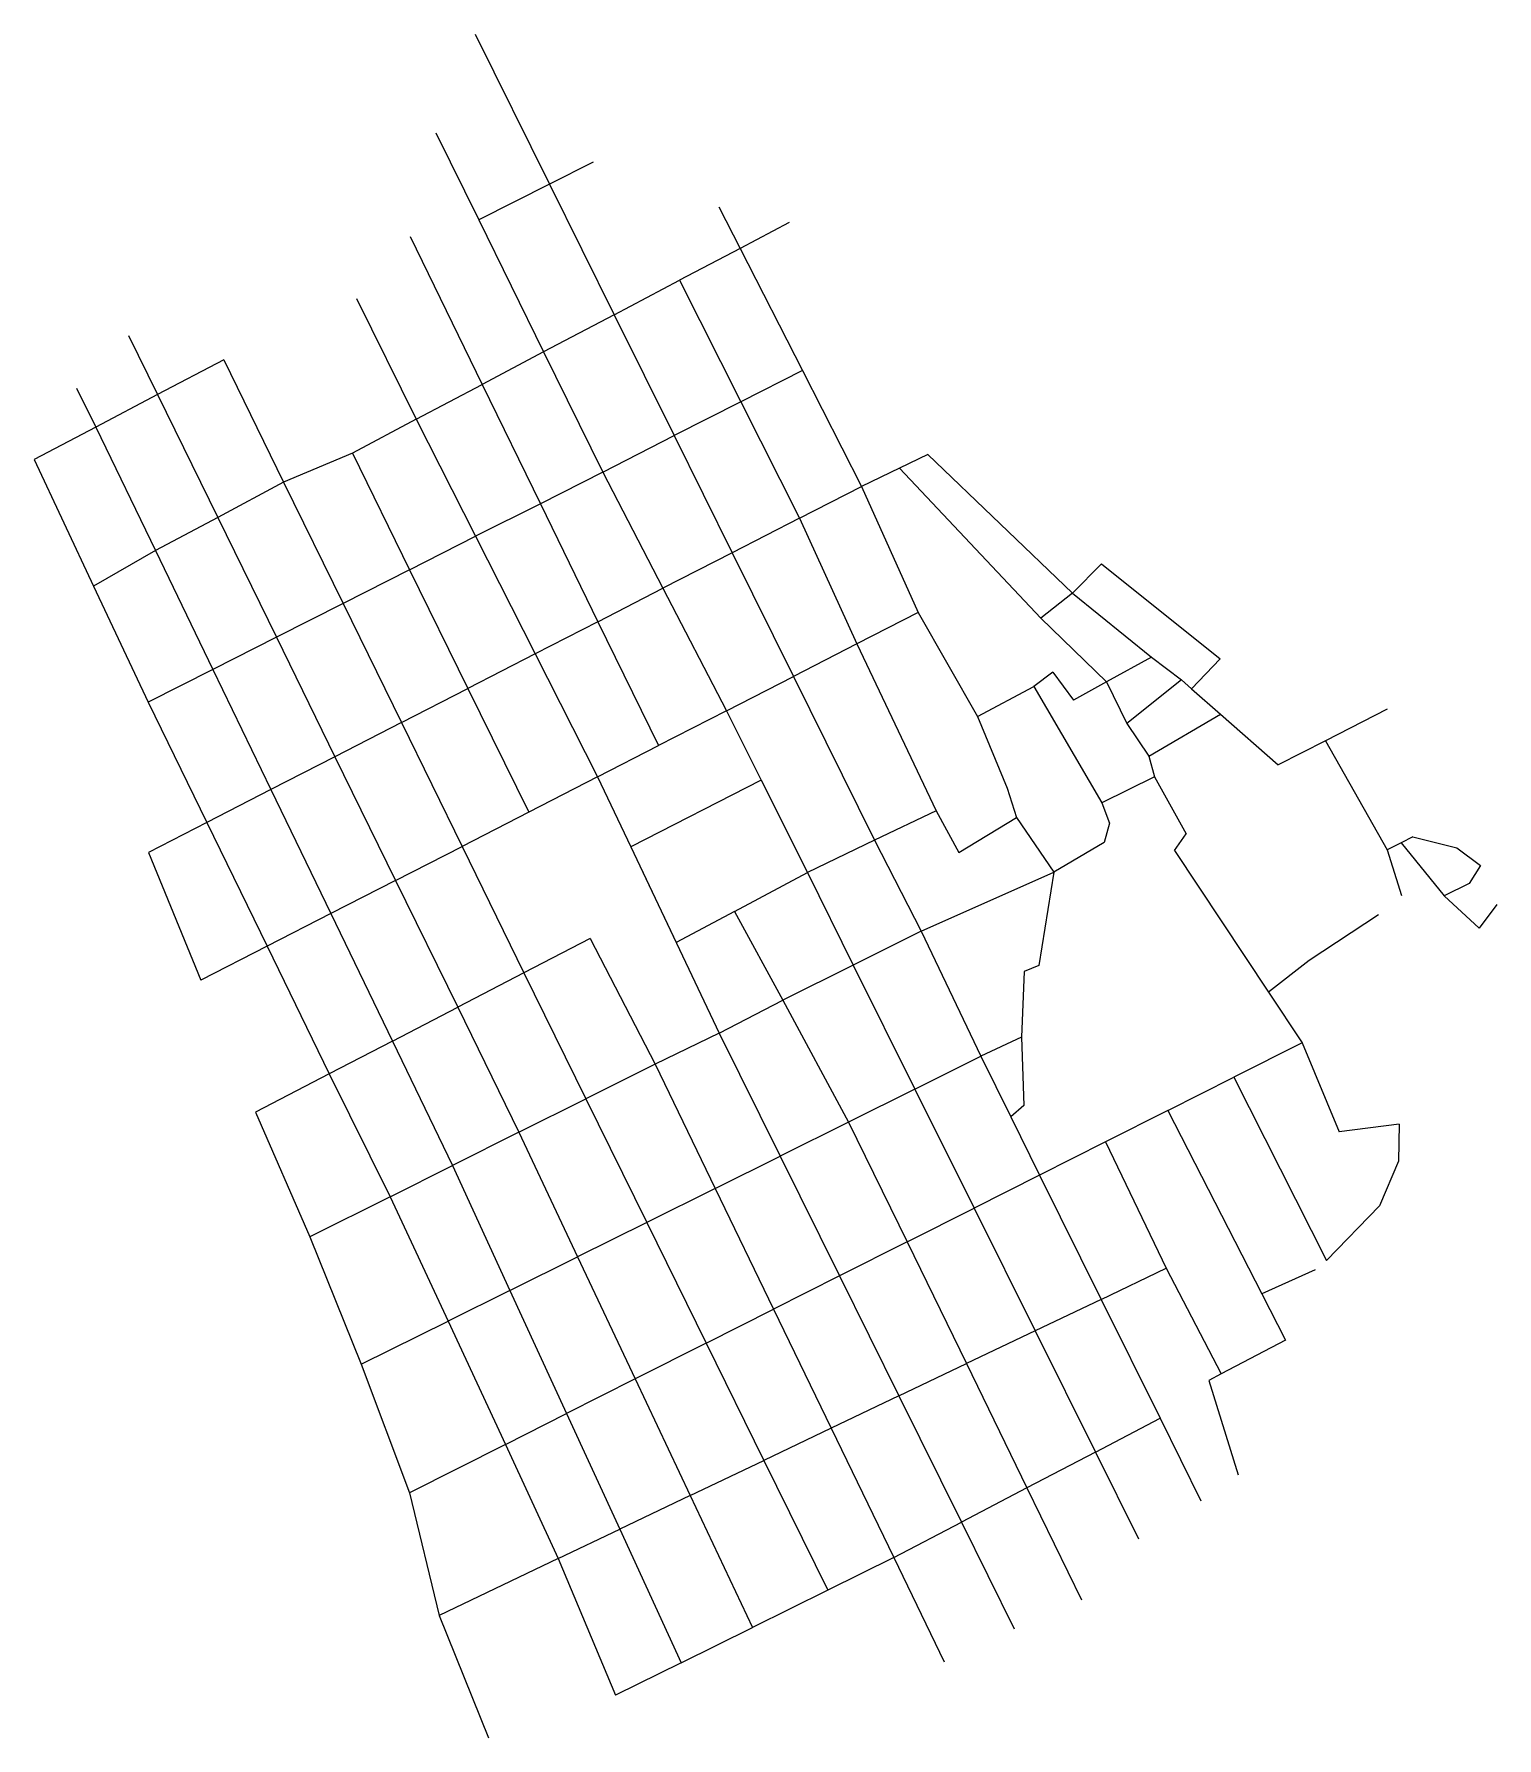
# Model space of a CAD drawing. Header units: inches. Extents: x 657958 to 658792, y 3845983 to 3846955.
import ezdxf

# ---------------------------------------------------------------- set-up
doc = ezdxf.new("R2010")
doc.units = ezdxf.units.IN
doc.header["$MEASUREMENT"] = 0

msp = doc.modelspace()

# ---------------------------------------------------------------- linework, layer by layer
for points in [[(658209.9, 3846954.82), (658252.27, 3846869.27)], [(658187.56, 3846898.44), (658211.9, 3846848.93)], [(658277.13, 3846881.79), (658252.27, 3846869.27)], [(658252.27, 3846869.27), (658211.9, 3846848.93)], [(658252.27, 3846869.27), (658289.16, 3846794.79)], [(658348.79, 3846856.28), (658360.9, 3846832.61)], [(658211.9, 3846848.93), (658248.94, 3846773.59)], [(658388.92, 3846847.38), (658360.9, 3846832.61)], [(658172.8, 3846839.48), (658213.91, 3846755.12)], [(658360.9, 3846832.61), (658326.46, 3846814.45)], [(658360.9, 3846832.61), (658396.51, 3846763)], [(658289.16, 3846794.79), (658326.46, 3846814.45)], [(658326.46, 3846814.45), (658361.38, 3846745.19)], [(658142.26, 3846804.06), (658176.32, 3846735.3)], [(658289.16, 3846794.79), (658248.94, 3846773.59)], [(658289.16, 3846794.79), (658323.29, 3846725.87)], [(658012.29, 3846782.99), (658028.81, 3846749.26)], [(658066.55, 3846769.06), (658028.81, 3846749.26)], [(658066.55, 3846769.06), (658100.69, 3846699.34)], [(658248.94, 3846773.59), (658213.91, 3846755.12)], [(658248.94, 3846773.59), (658282.62, 3846705.07)], [(658176.32, 3846735.3), (658213.91, 3846755.12)], [(658213.91, 3846755.12), (658247.11, 3846687.01)], [(658396.51, 3846763), (658361.38, 3846745.19)], [(658396.51, 3846763), (658430.19, 3846696.96)], [(657982.53, 3846752.93), (657993.61, 3846730.78)], [(658028.81, 3846749.26), (657993.61, 3846730.78)], [(658028.81, 3846749.26), (658063.12, 3846679.24)], [(658361.38, 3846745.19), (658323.29, 3846725.87)], [(658361.38, 3846745.19), (658394.79, 3846678.9)], [(658176.32, 3846735.3), (658139.9, 3846715.86)], [(658176.32, 3846735.3), (658210.14, 3846668.5)], [(657993.61, 3846730.78), (657958.41, 3846712.31), (657992.33, 3846640)], [(657993.61, 3846730.78), (658027.71, 3846660.29)], [(658282.62, 3846705.07), (658323.29, 3846725.87)], [(658323.29, 3846725.87), (658356.38, 3846659.06)], [(658139.9, 3846715.86), (658100.69, 3846699.34)], [(658139.9, 3846715.86), (658172.53, 3846649.44)], [(658451.86, 3846707.38), (658430.19, 3846696.96)], [(658468.08, 3846715.17), (658451.86, 3846707.38)], [(658451.86, 3846707.38), (658532.5, 3846621.79)], [(658468.08, 3846715.17), (658550.42, 3846636.14)], [(658100.69, 3846699.34), (658063.12, 3846679.24)], [(658100.69, 3846699.34), (658134.56, 3846630.19)], [(658282.62, 3846705.07), (658247.11, 3846687.01)], [(658282.62, 3846705.07), (658316.97, 3846638.83)], [(658394.79, 3846678.9), (658430.19, 3846696.96)], [(658430.19, 3846696.96), (658462.55, 3846625.05)], [(658247.11, 3846687.01), (658210.14, 3846668.5)], [(658247.11, 3846687.01), (658279.93, 3846619.8)], [(658063.12, 3846679.24), (658027.71, 3846660.29)], [(658063.12, 3846679.24), (658096.59, 3846610.93)], [(658394.79, 3846678.9), (658356.38, 3846659.06)], [(658394.79, 3846678.9), (658427.57, 3846607.11)], [(658172.53, 3846649.44), (658210.14, 3846668.5)], [(658210.14, 3846668.5), (658244.11, 3846601.41)], [(658027.71, 3846660.29), (657992.33, 3846640)], [(658027.71, 3846660.29), (658060.4, 3846592.58)], [(658356.38, 3846659.06), (658316.97, 3846638.83)], [(658356.38, 3846659.06), (658391.31, 3846588.53)], [(658172.53, 3846649.44), (658134.56, 3846630.19)], [(658172.53, 3846649.44), (658205.79, 3846581.73)], [(658566.92, 3846652.72), (658550.42, 3846636.14)], [(658566.92, 3846652.72), (658634.58, 3846598.69), (658618.34, 3846581.59)], [(657992.33, 3846640), (658023.38, 3846573.82)], [(658279.93, 3846619.8), (658316.97, 3846638.83)], [(658316.97, 3846638.83), (658353.2, 3846568.99)], [(658134.56, 3846630.19), (658096.59, 3846610.93)], [(658134.56, 3846630.19), (658167.84, 3846562.24)], [(658550.42, 3846636.14), (658532.5, 3846621.79)], [(658550.42, 3846636.14), (658595.59, 3846599.59)], [(658279.93, 3846619.8), (658244.11, 3846601.41)], [(658279.93, 3846619.8), (658314.45, 3846549.12)], [(658462.55, 3846625.05), (658427.57, 3846607.11)], [(658462.55, 3846625.05), (658496.3, 3846565.71)], [(658532.5, 3846621.79), (658569.9, 3846585.49)], [(658096.59, 3846610.93), (658060.4, 3846592.58)], [(658096.59, 3846610.93), (658129.97, 3846542.8)], [(658244.11, 3846601.41), (658205.79, 3846581.73)], [(658244.11, 3846601.41), (658279.62, 3846531.27)], [(658427.57, 3846607.11), (658391.31, 3846588.53)], [(658427.57, 3846607.11), (658472.81, 3846511.87)], [(658595.59, 3846599.59), (658569.9, 3846585.49)], [(658595.59, 3846599.59), (658612.66, 3846586.63)], [(658060.4, 3846592.58), (658023.38, 3846573.82)], [(658060.4, 3846592.58), (658093.48, 3846524.06)], [(658539.18, 3846591.09), (658528.5, 3846582.91)], [(658539.18, 3846591.09), (658550.96, 3846575.11)], [(658167.84, 3846562.24), (658205.79, 3846581.73)], [(658205.79, 3846581.73), (658240.44, 3846511.19)], [(658353.2, 3846568.99), (658391.31, 3846588.53)], [(658391.31, 3846588.53), (658437.56, 3846495.16)], [(658496.3, 3846565.71), (658528.5, 3846582.91)], [(658528.5, 3846582.91), (658567.29, 3846516.47)], [(658569.9, 3846585.49), (658550.96, 3846575.11)], [(658569.9, 3846585.49), (658581.37, 3846561.8)], [(658612.66, 3846586.63), (658581.37, 3846561.8)], [(658612.66, 3846586.63), (658618.34, 3846581.59)], [(658618.34, 3846581.59), (658634.8, 3846566.99)], [(658023.38, 3846573.82), (658056.85, 3846505.25)], [(658167.84, 3846562.24), (658129.97, 3846542.8)], [(658167.84, 3846562.24), (658202.4, 3846491.69)], [(658353.2, 3846568.99), (658314.45, 3846549.12)], [(658353.2, 3846568.99), (658372.88, 3846529.51)], [(658496.3, 3846565.71), (658513.27, 3846524.95), (658518.5, 3846508.16)], [(658581.37, 3846561.8), (658594.05, 3846543.14)], [(658594.05, 3846543.14), (658634.8, 3846566.99)], [(658634.8, 3846566.99), (658667.77, 3846538.14)], [(658729.97, 3846569.94), (658694.67, 3846551.89)], [(658694.67, 3846551.89), (658667.77, 3846538.14)], [(658694.67, 3846551.89), (658729.81, 3846489.71)], [(658129.97, 3846542.8), (658093.48, 3846524.06)], [(658129.97, 3846542.8), (658164.53, 3846472.27)], [(658279.62, 3846531.27), (658314.45, 3846549.12)], [(658594.05, 3846543.14), (658597.31, 3846531.27)], [(658279.62, 3846531.27), (658240.44, 3846511.19)], [(658279.62, 3846531.27), (658298.59, 3846491.35)], [(658597.31, 3846531.27), (658567.29, 3846516.47)], [(658597.31, 3846531.27), (658615.2, 3846498.75)], [(658093.48, 3846524.06), (658056.85, 3846505.25)], [(658093.48, 3846524.06), (658127.61, 3846453.35)], [(658372.88, 3846529.51), (658298.59, 3846491.35)], [(658372.88, 3846529.51), (658399.45, 3846476.76)], [(658472.81, 3846511.87), (658437.56, 3846495.16)], [(658472.81, 3846511.87), (658485.75, 3846488.22), (658518.5, 3846508.16)], [(658567.29, 3846516.47), (658571.59, 3846504.85), (658568.47, 3846493.89), (658539.89, 3846477.02)], [(658056.85, 3846505.25), (658023.72, 3846488.24), (658053.46, 3846415.34)], [(658056.85, 3846505.25), (658091.27, 3846434.72)], [(658240.44, 3846511.19), (658202.4, 3846491.69)], [(658518.5, 3846508.16), (658539.89, 3846477.02)], [(658437.56, 3846495.16), (658399.45, 3846476.76)], [(658437.56, 3846495.16), (658464.24, 3846443.38)], [(658608.57, 3846489.31), (658615.2, 3846498.75)], [(658737.9, 3846493.62), (658729.81, 3846489.71)], [(658744.56, 3846497.12), (658737.9, 3846493.62)], [(658737.9, 3846493.62), (658762.39, 3846463.4)], [(658744.56, 3846497.12), (658769.54, 3846490.83), (658783.16, 3846480.72), (658776.62, 3846470.46), (658762.39, 3846463.4)], [(658164.53, 3846472.27), (658202.4, 3846491.69)], [(658202.4, 3846491.69), (658237.7, 3846419.6)], [(658298.59, 3846491.35), (658349.07, 3846385.2)], [(658298.59, 3846491.35), (658324.47, 3846436.85)], [(658608.57, 3846489.31), (658662.26, 3846408.56)], [(658729.81, 3846489.71), (658738.01, 3846463.6)], [(658357.81, 3846454.59), (658399.45, 3846476.76)], [(658399.45, 3846476.76), (658425.5, 3846424)], [(658464.24, 3846443.38), (658539.89, 3846477.02)], [(658539.89, 3846477.02), (658531.32, 3846423.8), (658522.94, 3846420.39), (658521.31, 3846382.82)], [(658164.53, 3846472.27), (658127.61, 3846453.35)], [(658164.53, 3846472.27), (658199.93, 3846400.02)], [(658762.39, 3846463.4), (658782.41, 3846445.01)], [(658357.81, 3846454.59), (658324.47, 3846436.85)], [(658357.81, 3846454.59), (658385.36, 3846403.93)], [(658792.46, 3846458.63), (658782.41, 3846445.01)], [(658127.61, 3846453.35), (658091.27, 3846434.72)], [(658127.61, 3846453.35), (658162.68, 3846380.7)], [(658725.01, 3846452.75), (658685.44, 3846426.67), (658662.26, 3846408.56)], [(658091.27, 3846434.72), (658053.46, 3846415.34)], [(658091.27, 3846434.72), (658126.74, 3846362.07)], [(658275.53, 3846439.21), (658237.7, 3846419.6)], [(658275.53, 3846439.21), (658312.47, 3846367.47)], [(658464.24, 3846443.38), (658425.5, 3846424)], [(658464.24, 3846443.38), (658498.17, 3846371.99)], [(658237.7, 3846419.6), (658199.93, 3846400.02)], [(658237.7, 3846419.6), (658273.02, 3846347.74)], [(658425.5, 3846424), (658385.36, 3846403.93)], [(658425.5, 3846424), (658460.65, 3846353.33)], [(658662.26, 3846408.56), (658681.42, 3846379.73)], [(658162.68, 3846380.7), (658199.93, 3846400.02)], [(658199.93, 3846400.02), (658234.89, 3846328.67)], [(658349.07, 3846385.2), (658385.36, 3846403.93)], [(658385.36, 3846403.93), (658422.79, 3846334.51)], [(658162.68, 3846380.7), (658126.74, 3846362.07)], [(658162.68, 3846380.7), (658196.96, 3846309.7)], [(658349.07, 3846385.2), (658312.47, 3846367.47)], [(658349.07, 3846385.2), (658383.81, 3846315.12)], [(658521.31, 3846382.82), (658498.17, 3846371.99)], [(658521.31, 3846382.82), (658522.71, 3846344.03), (658515.24, 3846337.53)], [(658681.42, 3846379.73), (658642.47, 3846360.09)], [(658681.42, 3846379.73), (658702.51, 3846328.99)], [(658312.47, 3846367.47), (658273.02, 3846347.74)], [(658312.47, 3846367.47), (658346.72, 3846296.68)], [(658460.65, 3846353.33), (658498.17, 3846371.99)], [(658498.17, 3846371.99), (658515.24, 3846337.53)], [(658126.74, 3846362.07), (658084.63, 3846340.23), (658115.72, 3846269.07)], [(658126.74, 3846362.07), (658161.39, 3846291.9)], [(658604.9, 3846341.15), (658642.47, 3846360.09)], [(658642.47, 3846360.09), (658695.24, 3846255.53)], [(658234.89, 3846328.67), (658273.02, 3846347.74)], [(658273.02, 3846347.74), (658307.79, 3846277.33)], [(658460.65, 3846353.33), (658422.79, 3846334.51)], [(658460.65, 3846353.33), (658494.42, 3846285.44)], [(658515.24, 3846337.53), (658531.72, 3846304.25)], [(658604.9, 3846341.15), (658569.35, 3846323.22)], [(658604.9, 3846341.15), (658658.35, 3846236.6)], [(658234.89, 3846328.67), (658196.96, 3846309.7)], [(658234.89, 3846328.67), (658268.34, 3846257.72)], [(658422.79, 3846334.51), (658383.81, 3846315.12)], [(658422.79, 3846334.51), (658456.23, 3846266.19)], [(658736.63, 3846333.31), (658736.34, 3846312.15), (658725.57, 3846286.76), (658695.24, 3846255.53)], [(658736.63, 3846333.31), (658702.51, 3846328.99)], [(658569.35, 3846323.22), (658531.72, 3846304.25)], [(658569.35, 3846323.22), (658603.85, 3846251.12)], [(658161.39, 3846291.9), (658196.96, 3846309.7)], [(658196.96, 3846309.7), (658229.71, 3846238.51)], [(658346.72, 3846296.68), (658383.81, 3846315.12)], [(658383.81, 3846315.12), (658417.66, 3846246.74)], [(658531.72, 3846304.25), (658494.42, 3846285.44)], [(658531.72, 3846304.25), (658566.8, 3846233.43)], [(658161.39, 3846291.9), (658115.72, 3846269.07)], [(658161.39, 3846291.9), (658194.59, 3846221.05)], [(658346.72, 3846296.68), (658307.79, 3846277.33)], [(658346.72, 3846296.68), (658380.05, 3846227.77)], [(658456.23, 3846266.19), (658494.42, 3846285.44)], [(658494.42, 3846285.44), (658529.22, 3846215.48)], [(658115.72, 3846269.07), (658144.97, 3846196.38)], [(658307.79, 3846277.33), (658268.34, 3846257.72)], [(658307.79, 3846277.33), (658341.69, 3846208.43)], [(658456.23, 3846266.19), (658417.66, 3846246.74)], [(658456.23, 3846266.19), (658490.04, 3846196.77)], [(658229.71, 3846238.51), (658268.34, 3846257.72)], [(658268.34, 3846257.72), (658301.21, 3846188.02)], [(658566.8, 3846233.43), (658603.85, 3846251.12)], [(658603.85, 3846251.12), (658635.32, 3846190.94)], [(658688.81, 3846250.2), (658658.35, 3846236.6)], [(658417.66, 3846246.74), (658380.05, 3846227.77)], [(658417.66, 3846246.74), (658451.5, 3846178.37)], [(658229.71, 3846238.51), (658194.59, 3846221.05)], [(658229.71, 3846238.51), (658262.02, 3846168.27)], [(658566.8, 3846233.43), (658529.22, 3846215.48)], [(658566.8, 3846233.43), (658600.37, 3846165.64)], [(658658.35, 3846236.6), (658671.91, 3846210.08), (658635.32, 3846190.94)], [(658144.97, 3846196.38), (658194.59, 3846221.05)], [(658194.59, 3846221.05), (658227.17, 3846150.69)], [(658341.69, 3846208.43), (658380.05, 3846227.77)], [(658380.05, 3846227.77), (658412.88, 3846159.93)], [(658529.22, 3846215.48), (658490.04, 3846196.77)], [(658529.22, 3846215.48), (658563.59, 3846146.38)], [(658341.69, 3846208.43), (658301.21, 3846188.02)], [(658341.69, 3846208.43), (658374.56, 3846141.64)], [(658144.97, 3846196.38), (658172.38, 3846123.07)], [(658451.5, 3846178.37), (658490.04, 3846196.77)], [(658490.04, 3846196.77), (658524.53, 3846125.93)], [(658301.21, 3846188.02), (658262.02, 3846168.27)], [(658301.21, 3846188.02), (658332.54, 3846121.57)], [(658635.32, 3846190.94), (658628.13, 3846187.18), (658644.95, 3846133.32)], [(658451.5, 3846178.37), (658412.88, 3846159.93)], [(658451.5, 3846178.37), (658487.15, 3846106.36)], [(658227.17, 3846150.69), (658262.02, 3846168.27)], [(658262.02, 3846168.27), (658292.34, 3846102.38)], [(658563.59, 3846146.38), (658600.37, 3846165.64)], [(658600.37, 3846165.64), (658623.67, 3846118.6)], [(658412.88, 3846159.93), (658374.56, 3846141.64)], [(658412.88, 3846159.93), (658448.56, 3846086.16)], [(658227.17, 3846150.69), (658172.38, 3846123.07)], [(658227.17, 3846150.69), (658257.29, 3846085.64)], [(658563.59, 3846146.38), (658524.53, 3846125.93)], [(658563.59, 3846146.38), (658588.17, 3846096.97)], [(658332.54, 3846121.57), (658374.56, 3846141.64)], [(658374.56, 3846141.64), (658411, 3846067.6)], [(658524.53, 3846125.93), (658487.15, 3846106.36)], [(658524.53, 3846125.93), (658555.61, 3846062.12)], [(658172.38, 3846123.07), (658189.43, 3846053.24)], [(658332.54, 3846121.57), (658292.34, 3846102.38)], [(658332.54, 3846121.57), (658368, 3846046.35)], [(658448.56, 3846086.16), (658487.15, 3846106.36)], [(658487.15, 3846106.36), (658517.28, 3846045.5)], [(658257.29, 3846085.64), (658292.34, 3846102.38)], [(658292.34, 3846102.38), (658327.35, 3846026.27)], [(658257.29, 3846085.64), (658189.43, 3846053.24)], [(658257.29, 3846085.64), (658289.89, 3846007.75)], [(658448.56, 3846086.16), (658411, 3846067.6)], [(658448.56, 3846086.16), (658477.3, 3846026.76)], [(658411, 3846067.6), (658368, 3846046.35)], [(658189.43, 3846053.24), (658217.52, 3845983.37)], [(658327.35, 3846026.27), (658368, 3846046.35)], [(658327.35, 3846026.27), (658289.89, 3846007.75)]]:
    msp.add_lwpolyline(points)

doc.saveas('drawing.dxf')
